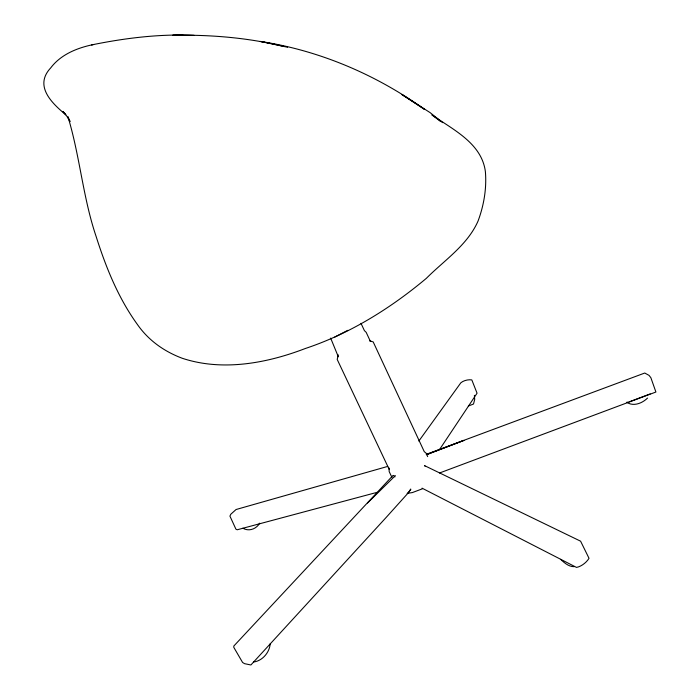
<?xml version="1.0" encoding="UTF-8"?>
<svg xmlns="http://www.w3.org/2000/svg" width="700" height="700" viewBox="0 0 700 700"><rect width="100%" height="100%" fill="white"/><g stroke="black" fill="none" stroke-linecap="round" stroke-linejoin="round"><path stroke-width="1.05" d="M389.104 467.994L389.165 471.555L391.947 477.435M270.2 643.738C269.579 652.488 262.325 661.054 253.426 662.008M338.152 354.769L337.216 359.476L389.226 469.455M439.644 449.391L477.059 393.207L471.817 379.908C468.239 379.348 463.566 380.485 460.819 382.821L418.845 441.053M259.683 523.163C256.287 529.06 248.955 531.79 242.874 528.202M367.517 503.011L395.369 475.606M647.535 398.072C642.372 403.174 633.657 406.779 626.99 402.43M65.126 113.82L62.965 111.571L66.754 116.112L70.053 121.511L67.97 116.804C79.879 155.986 82.915 197.496 96.119 236.451C105.91 267.312 118.178 297.797 137.218 324.214C148.391 340.34 164.045 351.435 182.298 358.286C222.399 371.551 266.779 363.317 305.34 348.495C349.921 333.664 390.46 308.402 426.352 278.338C444.404 260.216 467.512 245.105 478.065 221.025C483.901 205.327 486.789 188.344 485.38 171.605C481.696 143.185 453.023 129.649 431.944 114.888L440.501 121.433M334.854 337.024L347.751 330.348M426.589 454.668L463.942 440.387L426.65 454.571M426.256 454.344L644.761 373.03L649.049 375.384L650.86 377.694L655.909 392.026L439.512 472.999M629.239 401.835L650.195 393.908M422.494 488.766L412.344 492.581L407.146 493.377L408.196 492.949L410.751 489.204L408.196 492.949L386.277 517.317L250.898 664.974L244.562 663.67L242.594 662.471L233.8 647.36L233.8 646.056L392.822 475.624L393.627 475.431L394.949 476.884M628.241 402.211L626.824 402.22M468.309 406.061L473.506 404.014L474.696 399.446L474.39 395.369M377.213 492.31L237.221 529.769L235.926 529.174L229.932 516.128L230.79 514.246L236.066 509.521L387.748 466.401M194.119 35.341C160.396 33.836 126.674 37.861 93.642 44.502C77.507 47.784 60.944 54.329 50.732 67.874C33.819 85.864 51.704 103.154 65.905 114.817M91.647 45.019L93.642 44.502M183.347 35.35L172.664 35.289C210.131 34.571 247.818 37.634 284.279 46.532M574.184 566.668C568.741 566.799 564.349 562.809 560.595 559.335M369.688 340.953L373.179 341.88L424.261 451.649L426.125 453.206L427.674 456.636M287.578 47.25L260.321 41.414C319.524 50.514 376.005 74.55 424.585 109.419L401.966 94.579L430.168 112.665L442.566 122.631M370.983 341.224L370.116 340.786L366.179 332.334L364.394 330.61L360.999 323.321M422.039 488.154L576.529 567.42C581.341 566.484 586.46 562.52 589.024 558.311L580.597 541.188L424.463 465.588L425.058 466.13M330.662 338.126L338.319 356.773"/></g></svg>
